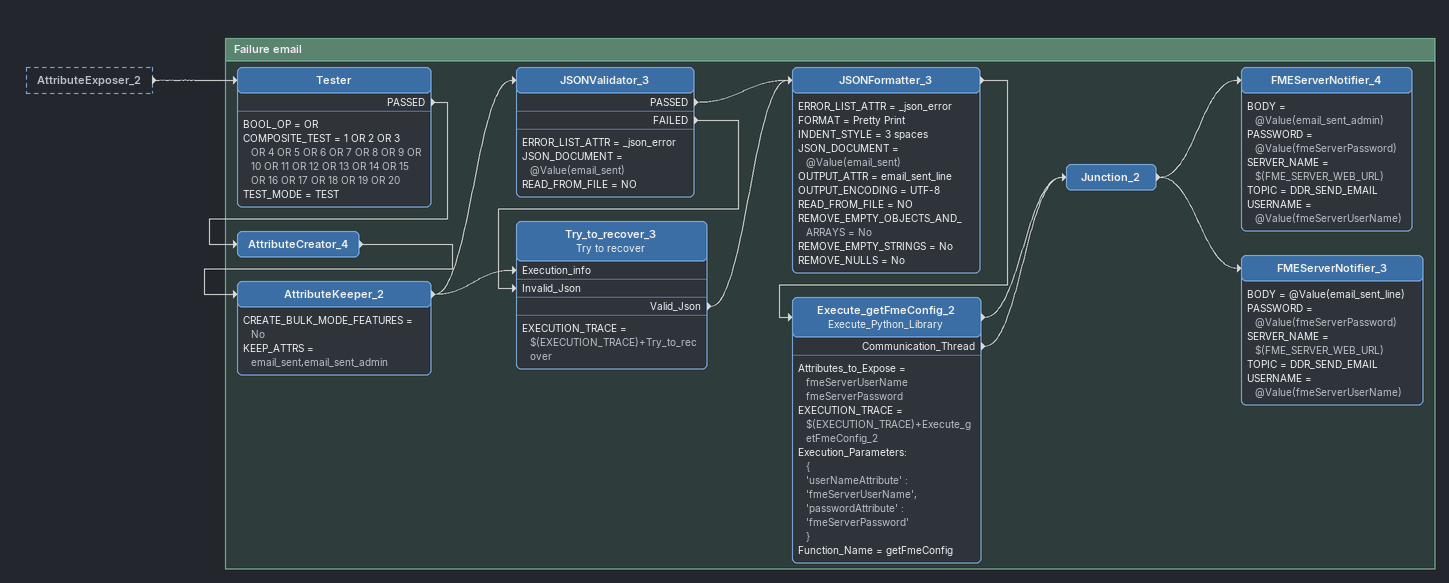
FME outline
AttributeExposer_2 [outside]
    -> Tester

Bookmark: Failure email
Tester
    BOOL_OP = OR
    COMPOSITE_TEST = 1 OR 2 OR 3 OR 4 OR 5 OR 6 OR 7 OR 8 OR 9 OR 10 OR 11 OR 12 OR 13 OR 14 OR 15 OR 16 OR 17 OR 18 OR 19 OR 20
    TEST_MODE = TEST
    PASSED -> AttributeCreator_4
AttributeCreator_4
    -> AttributeKeeper_2
AttributeKeeper_2
    CREATE_BULK_MODE_FEATURES = No
    KEEP_ATTRS = email_sent,email_sent_admin
    -> JSONValidator_3
    -> Try_to_recover_3 [Execution_info]
JSONValidator_3
    ERROR_LIST_ATTR = _json_error
    JSON_DOCUMENT = @Value(email_sent)
    READ_FROM_FILE = NO
    PASSED -> JSONFormatter_3
    FAILED -> Try_to_recover_3 [Invalid_Json]
Try_to_recover_3: Try to recover
    EXECUTION_TRACE = $(EXECUTION_TRACE)+Try_to_recover
    Valid_Json -> JSONFormatter_3
JSONFormatter_3
    ERROR_LIST_ATTR = _json_error
    FORMAT = Pretty Print
    INDENT_STYLE = 3 spaces
    JSON_DOCUMENT = @Value(email_sent)
    OUTPUT_ATTR = email_sent_line
    OUTPUT_ENCODING = UTF-8
    READ_FROM_FILE = NO
    REMOVE_EMPTY_OBJECTS_AND_ARRAYS = No
    REMOVE_EMPTY_STRINGS = No
    REMOVE_NULLS = No
    -> Execute_getFmeConfig_2
Execute_getFmeConfig_2: Execute_Python_Library
    Attributes_to_Expose = fmeServerUserName fmeServerPassword
    EXECUTION_TRACE = $(EXECUTION_TRACE)+Execute_getFmeConfig_2
    Execution_Parameters:
      {
      'userNameAttribute' : 'fmeServerUserName',
      'passwordAttribute' : 'fmeServerPassword'
      }
    Function_Name = getFmeConfig
    -> Junction_2
    Communication_Thread -> Junction_2
Junction_2
    -> FMEServerNotifier_3
    -> FMEServerNotifier_4
FMEServerNotifier_4
    BODY = @Value(email_sent_admin)
    PASSWORD = @Value(fmeServerPassword)
    SERVER_NAME = $(FME_SERVER_WEB_URL)
    TOPIC = DDR_SEND_EMAIL
    USERNAME = @Value(fmeServerUserName)
FMEServerNotifier_3
    BODY = @Value(email_sent_line)
    PASSWORD = @Value(fmeServerPassword)
    SERVER_NAME = $(FME_SERVER_WEB_URL)
    TOPIC = DDR_SEND_EMAIL
    USERNAME = @Value(fmeServerUserName)
